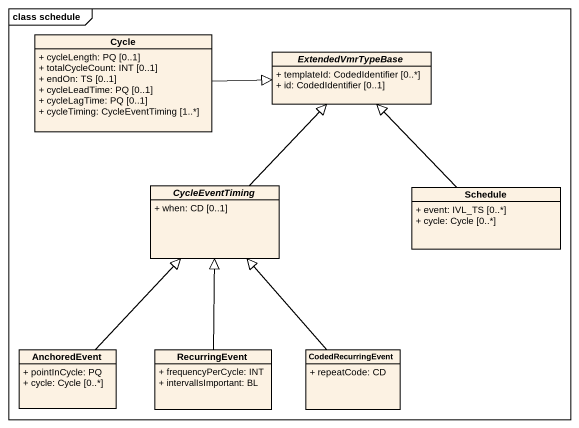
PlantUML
@startuml
mainframe class schedule
hide circle
hide empty members
skinparam classAttributeIconSize 0
class Cycle {
  + cycleLength: PQ [0..1]
  + totalCycleCount: INT [0..1]
  + endOn: TS [0..1]
  + cycleLeadTime: PQ [0..1]
  + cycleLagTime: PQ [0..1]
  + cycleTiming: CycleEventTiming [1..*]
}
abstract class ExtendedVmrTypeBase {
  + templateId: CodedIdentifier [0..*]
  + id: CodedIdentifier [0..1]
}
abstract class CycleEventTiming {
  + when: CD [0..1]
}
class Schedule {
  + event: IVL_TS [0..*]
  + cycle: Cycle [0..*]
}
class AnchoredEvent {
  + pointInCycle: PQ
  + cycle: Cycle [0..*]
}
class RecurringEvent {
  + frequencyPerCycle: INT
  + intervalIsImportant: BL
}
class CodedRecurringEvent {
  + repeatCode: CD
}
Cycle -right-|> ExtendedVmrTypeBase
CycleEventTiming -up-|> ExtendedVmrTypeBase
Schedule -up-|> ExtendedVmrTypeBase
AnchoredEvent -up-|> CycleEventTiming
RecurringEvent -up-|> CycleEventTiming
CodedRecurringEvent -up-|> CycleEventTiming
@enduml
